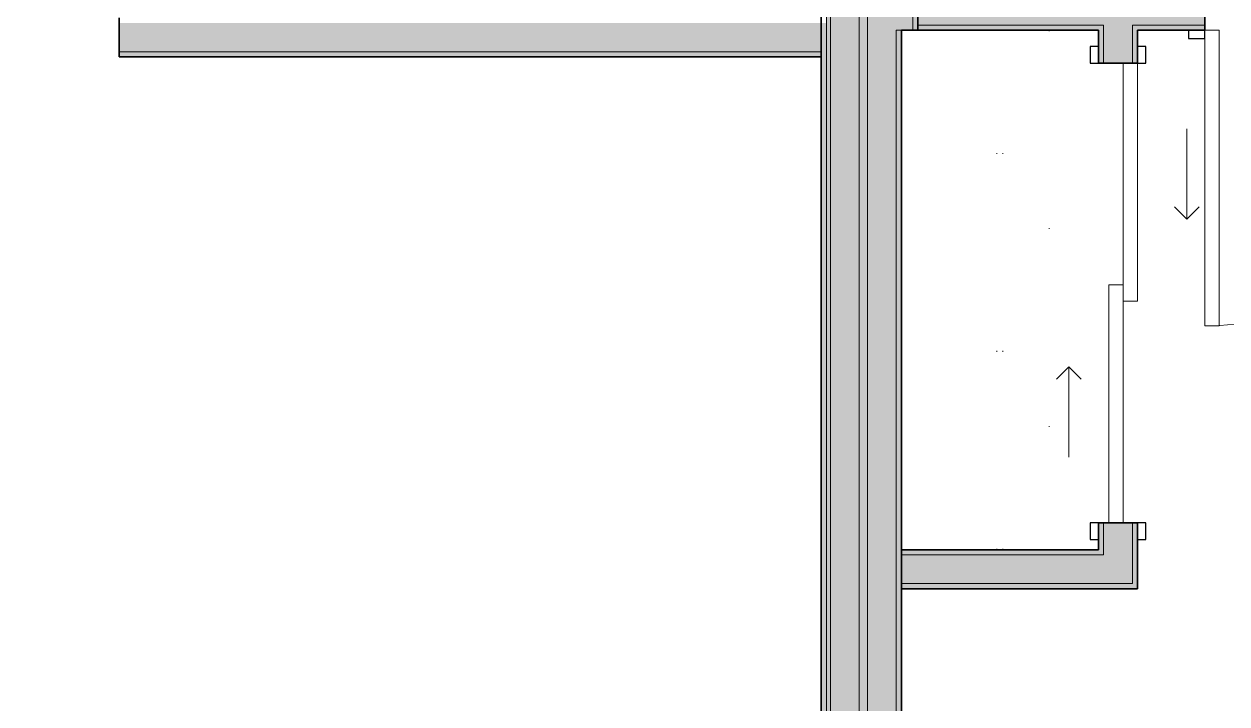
# Model space of a CAD drawing. Header units: inches. Extents: x 6 to 8416, y -388 to 6104.
# Drawn here: x 6316.6 to 6463.1, y 49.9 to 132.7 of the extents above; entities that cross this region are included whole.
import ezdxf

# ---------------------------------------------------------------- set-up
doc = ezdxf.new("R2010")
doc.units = ezdxf.units.IN
doc.header["$MEASUREMENT"] = 0
doc.linetypes.add('Dot 1_16_', pattern=[24, 0, -24])
for name, color, linetype, lineweight in [('A-DOOR', 31, 'Continuous', 18), ('A-DOOR-FRAM', 31, 'Continuous', 25), ('A-ROOM', 32, 'Continuous', 13), ('A-WALL', 113, 'Continuous', 25), ('A-WALL-PATT', 111, 'Continuous', 35), ('I-WALL', 2, 'Continuous', 25), ('Q-CASE', 31, 'Continuous', 18)]:
    doc.layers.add(name, color=color, linetype=linetype, lineweight=lineweight)

# ---------------------------------------------------------------- blocks, each defined once
blk = doc.blocks.new('Unit-Double-Sliding-Flush-ICC ADA-AM - 56_ x 84_-FG-NR __U-S2 _ SLIDING CLOSET_-5466156-LEVEL 3 - PLAN Copy 1 Copy 1')
at = {"layer": 'A-DOOR', "lineweight": 9}
for p, q in [((-10.5, 14.875), (-9, 13.375)), ((-20, 13.375), (-9, 13.375)), ((-9, 13.375), (-10.5, 11.875)), ((1, 7.375), (-28, 7.375)), ((-28, 7.375), (-28, 5.625)), ((1, 7.375), (1, 5.625)), ((-28, 5.625), (-1, 5.625)), ((-1, 5.625), (1, 5.625)), ((1, 5.625), (-1, 5.625)), ((-1, 3.875), (-1, 5.625)), ((28, 5.625), (1, 5.625)), ((28, 3.875), (28, 5.625)), ((-1, 3.875), (28, 3.875)), ((9, -1), (10.5, 0.5)), ((10.5, -2.5), (9, -1)), ((20, -1), (9, -1))]:
    blk.add_line(p, q, dxfattribs=at)
at = {"layer": 'A-DOOR'}
for p, q in [((1, 7.375), (-28, 7.375)), ((-28, 7.375), (-28, 5.625)), ((1, 5.625), (1, 7.375)), ((-28, 5.625), (1, 5.625)), ((28, 5.625), (-1, 5.625)), ((-1, 5.625), (-1, 3.875)), ((28, 3.875), (28, 5.625)), ((-1, 3.875), (28, 3.875))]:
    blk.add_line(p, q, dxfattribs=at)
at = {"layer": 'A-DOOR-FRAM'}
for p, q in [((-28, 8.375), (-30, 8.375)), ((-30, 8.375), (-30, 7.375)), ((-30, 7.375), (-28, 7.375)), ((-28, 7.375), (-28, 8.375)), ((30, 8.375), (28, 8.375)), ((28, 8.375), (28, 7.375)), ((28, 7.375), (30, 7.375)), ((30, 7.375), (30, 8.375)), ((-28, 2.625), (-30, 2.625)), ((-30, 2.625), (-30, 1.625)), ((-30, 1.625), (-28, 1.625)), ((-28, 1.625), (-28, 2.625)), ((30, 2.625), (28, 2.625)), ((28, 2.625), (28, 1.625)), ((28, 1.625), (30, 1.625)), ((30, 1.625), (30, 2.625))]:
    blk.add_line(p, q, dxfattribs=at)
at = {"layer": 'A-DOOR-FRAM', "lineweight": 18}
for p, q in [((-28, 8.375), (-30, 8.375)), ((-30, 8.375), (-30, 7.375)), ((-30, 7.375), (-28, 7.375)), ((-28, 8.375), (-28, 7.375)), ((30, 8.375), (28, 8.375)), ((28, 8.375), (28, 7.375)), ((28, 7.375), (30, 7.375)), ((30, 8.375), (30, 7.375)), ((-28, 2.625), (-30, 2.625)), ((-30, 2.625), (-30, 1.625)), ((-30, 1.625), (-28, 1.625)), ((-28, 2.625), (-28, 1.625)), ((30, 2.625), (28, 2.625)), ((28, 2.625), (28, 1.625)), ((28, 1.625), (30, 1.625)), ((30, 2.625), (30, 1.625))]:
    blk.add_line(p, q, dxfattribs=at)
blk = doc.blocks.new('CW Closet Shelf-AM - CW Closet Shelf-AM-4421803-LEVEL 3 - PLAN Copy 1 Copy 1')
at = {"layer": 'Q-CASE', "linetype": 'Dot 1_16_', "lineweight": 9}
for p, q in [((-30.89, -42), (-30.89, -24)), ((-30.89, -24), (32.36, -24)), ((32.36, -24), (32.36, -42)), ((-30.89, -35.62), (32.36, -35.62)), ((-30.89, -36.37), (32.36, -36.37)), ((32.36, -42), (-30.89, -42))]:
    blk.add_line(p, q, dxfattribs=at)
blk = doc.blocks.new('Unit-Single-Flush-ICC ADA-AM - 36_ x 84_-NR _U-BE _ BED_-6494243-LEVEL 3 - PLAN Copy 1 Copy 1')
at = {"layer": 'A-DOOR'}
for p, q in [((16.25, 38.38), (18, 38.38)), ((16.25, 2.37), (16.25, 38.38)), ((18, 2.37), (18, 38.38)), ((16.25, 2.37), (18, 2.37))]:
    blk.add_line(p, q, dxfattribs=at)
at = {"layer": 'A-DOOR', "lineweight": 9}
blk.add_arc((18, 2.37), 36, 90, 180, dxfattribs=at)
at = {"layer": 'A-DOOR-FRAM'}
for p, q in [((-18, 3.37), (-20, 3.37)), ((-20, 3.37), (-20, 2.37)), ((-18, 2.37), (-18, 3.37)), ((20, 3.37), (18, 3.37)), ((18, 3.37), (18, 2.37)), ((20, 2.37), (20, 3.37)), ((-20, 2.37), (-18, 2.37)), ((18, 2.37), (20, 2.37)), ((-18, -2.38), (-20, -2.38)), ((-20, -2.38), (-20, -3.38)), ((-18, -3.38), (-18, -2.38)), ((20, -2.38), (18, -2.38)), ((18, -2.38), (18, -3.38)), ((20, -3.38), (20, -2.38)), ((-20, -3.38), (-18, -3.38)), ((18, -3.38), (20, -3.38))]:
    blk.add_line(p, q, dxfattribs=at)
at = {"layer": 'A-DOOR-FRAM', "lineweight": 18}
for p, q in [((-18, 3.37), (-20, 3.37)), ((-20, 3.37), (-20, 2.37)), ((-18, 3.37), (-18, 2.37)), ((20, 3.37), (18, 3.37)), ((18, 3.37), (18, 2.37)), ((20, 3.37), (20, 2.37)), ((-20, 2.37), (-18, 2.37)), ((18, 2.37), (20, 2.37)), ((-20, -3.38), (-20, -2.38)), ((-18, -2.38), (-20, -2.38)), ((-18, -3.38), (-18, -2.38)), ((18, -3.38), (18, -2.38)), ((20, -2.38), (18, -2.38)), ((20, -3.38), (20, -2.38)), ((-20, -3.38), (-18, -3.38)), ((18, -3.38), (20, -3.38))]:
    blk.add_line(p, q, dxfattribs=at)

msp = doc.modelspace()

# ---------------------------------------------------------------- hatches: boundary and pattern name
at = {"layer": 'A-WALL-PATT'}
h = msp.add_hatch(color=10, dxfattribs=at)
h.paths.add_polyline_path([(6414.29033733, 131.93577679), (6414.285487, 132.81077679), (6413.66533733, 132.81077679), (6413.66533733, 131.93577679)])
h.paths.add_polyline_path([(6414.29033733, 164.81077679), (6414.29033733, 245.31077679), (6413.66533733, 245.31077679), (6413.66533733, 164.81077679), (6414.10810341, 164.81077679)])
for points in [[(6414.79033733, 131.93577679), (6414.79033733, 245.93577679), (6414.29033733, 245.93577679), (6414.29033733, 131.93577679)], [(6413.66533733, -23.81422321), (6414.29033733, -23.81422321), (6414.29033733, 131.93577679), (6413.66533733, 131.93577679), (6413.66533733, -23.18922321)], [(6414.29033733, -24.43922321), (6414.79033733, -24.43922321), (6414.79033733, 131.93577679), (6414.29033733, 131.93577679), (6414.29033733, -23.81422321)]]:
    msp.add_hatch(color=10, dxfattribs=at).paths.add_polyline_path(points)
at = {"layer": 'A-WALL-PATT', "lineweight": 25}
for points in [[(6425.41533733, 131.93577679), (6425.41533733, 245.31077679), (6424.79033733, 245.31077679), (6424.79033733, 131.93577679)], [(6422.79033733, -23.81422321), (6423.41533733, -23.81422321), (6423.41533733, 131.93577679), (6422.79033733, 131.93577679), (6422.79033733, -23.18922321)]]:
    msp.add_hatch(color=10, dxfattribs=at).paths.add_polyline_path(points)
at = {"layer": 'A-WALL-PATT', "lineweight": 25, "transparency": 33554560}
h = msp.add_hatch(color=10, dxfattribs=at)
h.paths.add_polyline_path([(6626.16533733, 131.93577679), (6626.79033733, 131.93577679), (6626.79033733, 132.56077679), (6601.54033733, 132.56077679), (6601.54033733, 131.93577679), (6602.16533733, 131.93577679)])
h.paths.add_polyline_path([(6592.16533733, 131.93577679), (6598.04033733, 131.93577679), (6598.04033733, 132.56077679), (6592.16533733, 132.56077679)])
h.paths.add_polyline_path([(6556.16533733, 131.93577679), (6556.16533733, 132.56077679), (6527.29033733, 132.56077679), (6527.29033733, 131.93577679), (6535.53803685, 131.93577679)])
h.paths.add_polyline_path([(6518.66678685, 131.93577679), (6521.79033733, 131.93577679), (6521.79033733, 132.56077679), (6496.35346563, 132.56077679), (6496.35346563, 131.93577679), (6501.79553685, 131.93577679)])
h.paths.add_polyline_path([(6460.35346563, 131.93577679), (6460.35346563, 132.56077679), (6451.54033733, 132.56077679), (6451.54033733, 131.93577679), (6452.16533733, 131.93577679)])
h.paths.add_polyline_path([(6448.04033733, 131.93577679), (6448.04033733, 132.56077679), (6425.41533733, 132.56077679), (6425.41533733, 131.93577679), (6447.41533733, 131.93577679)])
at = {"layer": 'A-WALL-PATT', "transparency": 33554560}
h = msp.add_hatch(color=10, dxfattribs=at)
h.paths.add_polyline_path([(6447.41533733, 68.68577679), (6448.04033733, 68.68577679), (6448.04033733, 71.93577679), (6447.41533733, 71.93577679)])
h.paths.add_polyline_path([(6448.04033733, 127.93577679), (6448.04033733, 131.93577679), (6447.41533733, 131.93577679), (6447.41533733, 127.93577679)])
at = {"layer": 'A-WALL-PATT', "lineweight": 25, "transparency": 33554560}
h = msp.add_hatch(color=10, dxfattribs=at)
h.paths.add_polyline_path([(6452.16533733, 64.56077679), (6452.16533733, 71.93577679), (6451.54033733, 71.93577679), (6451.54033733, 64.56077679)])
h.paths.add_polyline_path([(6451.54033733, 127.93577679), (6452.16533733, 127.93577679), (6452.16533733, 131.93577679), (6451.54033733, 131.93577679)])
for points in [[(6413.66533733, 128.68577679), (6413.66533733, 129.31077679), (6328.16533733, 129.31077679), (6328.16533733, 128.68577679), (6400.56803685, 128.68577679)], [(6434.31053685, 63.93577679), (6452.16533733, 63.93577679), (6452.16533733, 64.56077679), (6423.41533733, 64.56077679), (6423.41533733, 63.93577679)]]:
    msp.add_hatch(color=10, dxfattribs=at).paths.add_polyline_path(points)
at = {"layer": 'A-WALL-PATT', "transparency": 33554560}
msp.add_hatch(color=10, dxfattribs=at).paths.add_polyline_path([(6434.31053685, 68.06077679), (6448.04033733, 68.06077679), (6448.04033733, 68.68577679), (6423.41533733, 68.68577679), (6423.41533733, 68.06077679)])
at = {"layer": 'I-WALL'}
for points in [[(6418.29033733, 131.93577679), (6418.29033733, 245.93577679), (6414.79033733, 245.93577679), (6414.79033733, 131.93577679)], [(6419.29033733, 131.93577679), (6419.29033733, 245.93577679), (6418.29033733, 245.93577679), (6418.29033733, 131.93577679)], [(6422.79033733, 131.93577679), (6424.79033733, 131.93577679), (6424.79033733, 245.93577679), (6419.29033733, 245.93577679), (6419.29033733, 131.93577679)], [(6414.79033733, -24.43922321), (6418.29033733, -24.43922321), (6418.29033733, 131.93577679), (6414.79033733, 131.93577679), (6414.79033733, -23.18922321)], [(6418.29033733, -24.43922321), (6419.29033733, -24.43922321), (6419.29033733, 131.93577679), (6418.29033733, 131.93577679), (6418.29033733, -23.18922321)], [(6422.79033733, -24.43922321), (6422.79033733, 131.93577679), (6419.29033733, 131.93577679), (6419.29033733, -24.43922321)]]:
    msp.add_hatch(color=10, dxfattribs=at).paths.add_polyline_path(points)
at = {"layer": 'I-WALL', "transparency": 33554560}
h = msp.add_hatch(color=10, dxfattribs=at)
h.paths.add_polyline_path([(6626.79033733, 132.56077679), (6630.29033733, 132.56077679), (6630.29033733, 136.06077679), (6592.16533733, 136.06077679), (6592.16533733, 132.56077679), (6601.54033733, 132.56077679)])
h.paths.add_polyline_path([(6556.16533733, 132.56077679), (6556.16533733, 136.06077679), (6496.35346563, 136.06077679), (6496.35346563, 132.56077679), (6535.53803685, 132.56077679)])
h.paths.add_polyline_path([(6460.35346563, 132.56077679), (6460.35346563, 136.06077679), (6425.41533733, 136.06077679), (6425.41533733, 132.56077679), (6451.54033733, 132.56077679)])
for points in [[(6413.66533733, 129.31077679), (6413.66533733, 132.81077679), (6328.16533733, 132.81077679), (6328.16533733, 129.31077679), (6400.56803685, 129.31077679)], [(6434.31053685, 64.56077679), (6451.54033733, 64.56077679), (6451.54033733, 68.06077679), (6423.41533733, 68.06077679), (6423.41533733, 64.56077679)]]:
    msp.add_hatch(color=10, dxfattribs=at).paths.add_polyline_path(points)
h = msp.add_hatch(color=10, dxfattribs=at)
h.paths.add_polyline_path([(6448.04033733, 68.06077679), (6451.54033733, 68.06077679), (6451.54033733, 71.93577679), (6448.04033733, 71.93577679), (6448.04033733, 68.68577679)])
h.paths.add_polyline_path([(6451.54033733, 127.93577679), (6451.54033733, 132.56077679), (6448.04033733, 132.56077679), (6448.04033733, 127.93577679)])

# ---------------------------------------------------------------- linework, layer by layer
at = {"layer": 'A-ROOM', "lineweight": 9, "flags": 128}
msp.add_lwpolyline([(5937.91533733, 131.93577679), (5937.91533733, -23.18922321), (6413.66533733, -23.18922321), (6413.66533733, 131.93577679), (6413.66533733, 188.62297079), (6413.66533733, 193.49858278), (6413.66533733, 244.68577679), (6348.91533733, 244.68577679), (6348.91533733, 261.93577679), (6003.41533733, 261.93577679), (6003.41533733, 227.43577679), (5996.66533733, 227.43577679), (5996.66533733, 261.93577679), (5937.91533733, 261.93577679), (5937.91533733, 193.49858278), (5937.91533733, 188.62297079)], close=True, dxfattribs=at)
msp.add_lwpolyline([(6958.16533733, 261.43577679), (6579.16533733, 261.43577679), (6579.16533733, 233.18577679), (6579.16533733, 230.18577679), (6579.16533733, 230.12297079), (6579.16533733, 188.68577679), (6530.72814332, 188.68577679), (6523.85253134, 188.68577679), (6456.16533733, 188.68577679), (6456.16533733, 134.31077679), (6451.41533733, 134.31077679), (6451.41533733, 188.68577679), (6425.41533733, 188.68577679), (6425.41533733, 131.93577679), (6423.41533733, 131.93577679), (6423.41533733, -23.18922321), (6960.16533733, -23.18922321)], dxfattribs=at)
at = {"layer": 'A-WALL', "lineweight": 9}
for p, q in [((6424.79033733, 261.93577679), (6424.79033733, 131.93577679)), ((6414.29033733, 245.93577679), (6414.29033733, -24.43922321)), ((6414.79033733, 245.93577679), (6414.79033733, -24.43922321)), ((6418.29033733, 245.93577679), (6418.29033733, -24.43922321)), ((6419.29033733, 245.93577679), (6419.29033733, -24.43922321)), ((6423.41533733, 131.93577679), (6422.79033733, 131.93577679)), ((6422.79033733, 131.93577679), (6422.79033733, -24.43922321)), ((6448.04033733, 132.56077679), (6425.41533733, 132.56077679)), ((6448.04033733, 132.56077679), (6448.04033733, 127.93577679)), ((6460.35346563, 132.56077679), (6451.54033733, 132.56077679)), ((6451.54033733, 132.56077679), (6451.54033733, 127.93577679)), ((6413.66533733, 129.31077679), (6328.16533733, 129.31077679)), ((6448.04033733, 71.93577679), (6448.04033733, 68.06077679)), ((6451.54033733, 71.93577679), (6451.54033733, 64.56077679)), ((6448.04033733, 68.06077679), (6423.41533733, 68.06077679)), ((6451.54033733, 64.56077679), (6423.41533733, 64.56077679))]:
    msp.add_line(p, q, dxfattribs=at)
at = {"layer": 'I-WALL', "lineweight": 35}
for p, q in [((6425.41533733, 131.93577679), (6425.41533733, 261.93577679)), ((6413.66533733, 244.68577679), (6413.66533733, -23.18922321)), ((6460.35346563, 131.93577679), (6460.35346563, 136.68577679)), ((6328.16533733, 133.43577679), (6328.16533733, 128.68577679)), ((6423.41533733, -23.18922321), (6423.41533733, 131.93577679)), ((6423.41533733, 131.93577679), (6447.41533733, 131.93577679)), ((6447.41533733, 131.93577679), (6447.41533733, 127.93577679)), ((6452.16533733, 131.93577679), (6460.35346563, 131.93577679)), ((6452.16533733, 127.93577679), (6452.16533733, 131.93577679)), ((6328.16533733, 128.68577679), (6413.66533733, 128.68577679)), ((6447.41533733, 127.93577679), (6452.16533733, 127.93577679)), ((6452.16533733, 71.93577679), (6447.41533733, 71.93577679)), ((6447.41533733, 71.93577679), (6447.41533733, 68.68577679)), ((6452.16533733, 63.93577679), (6452.16533733, 71.93577679)), ((6447.41533733, 68.68577679), (6423.41533733, 68.68577679)), ((6423.41533733, 63.93577679), (6452.16533733, 63.93577679))]:
    msp.add_line(p, q, dxfattribs=at)

# ---------------------------------------------------------------- block references
at = {"layer": 'A-DOOR'}
for name, p, rotation in [('Unit-Single-Flush-ICC ADA-AM - 36_ x 84_-NR _U-BE _ BED_-6494243-LEVEL 3 - PLAN Copy 1 Copy 1', (6478.35346563, 134.31077679), 180), ('Unit-Double-Sliding-Flush-ICC ADA-AM - 56_ x 84_-FG-NR __U-S2 _ SLIDING CLOSET_-5466156-LEVEL 3 - PLAN Copy 1 Copy 1', (6444.79033733, 99.93577679), 270.0000000000022)]:
    msp.add_blockref(name, p, dxfattribs=dict(at, rotation=rotation))
at = {"layer": 'Q-CASE', "rotation": 89.99999999999962}
msp.add_blockref('CW Closet Shelf-AM - CW Closet Shelf-AM-4421803-LEVEL 3 - PLAN Copy 1 Copy 1', (6399.41533733, 99.57307187), dxfattribs=at)

doc.saveas('drawing.dxf')
